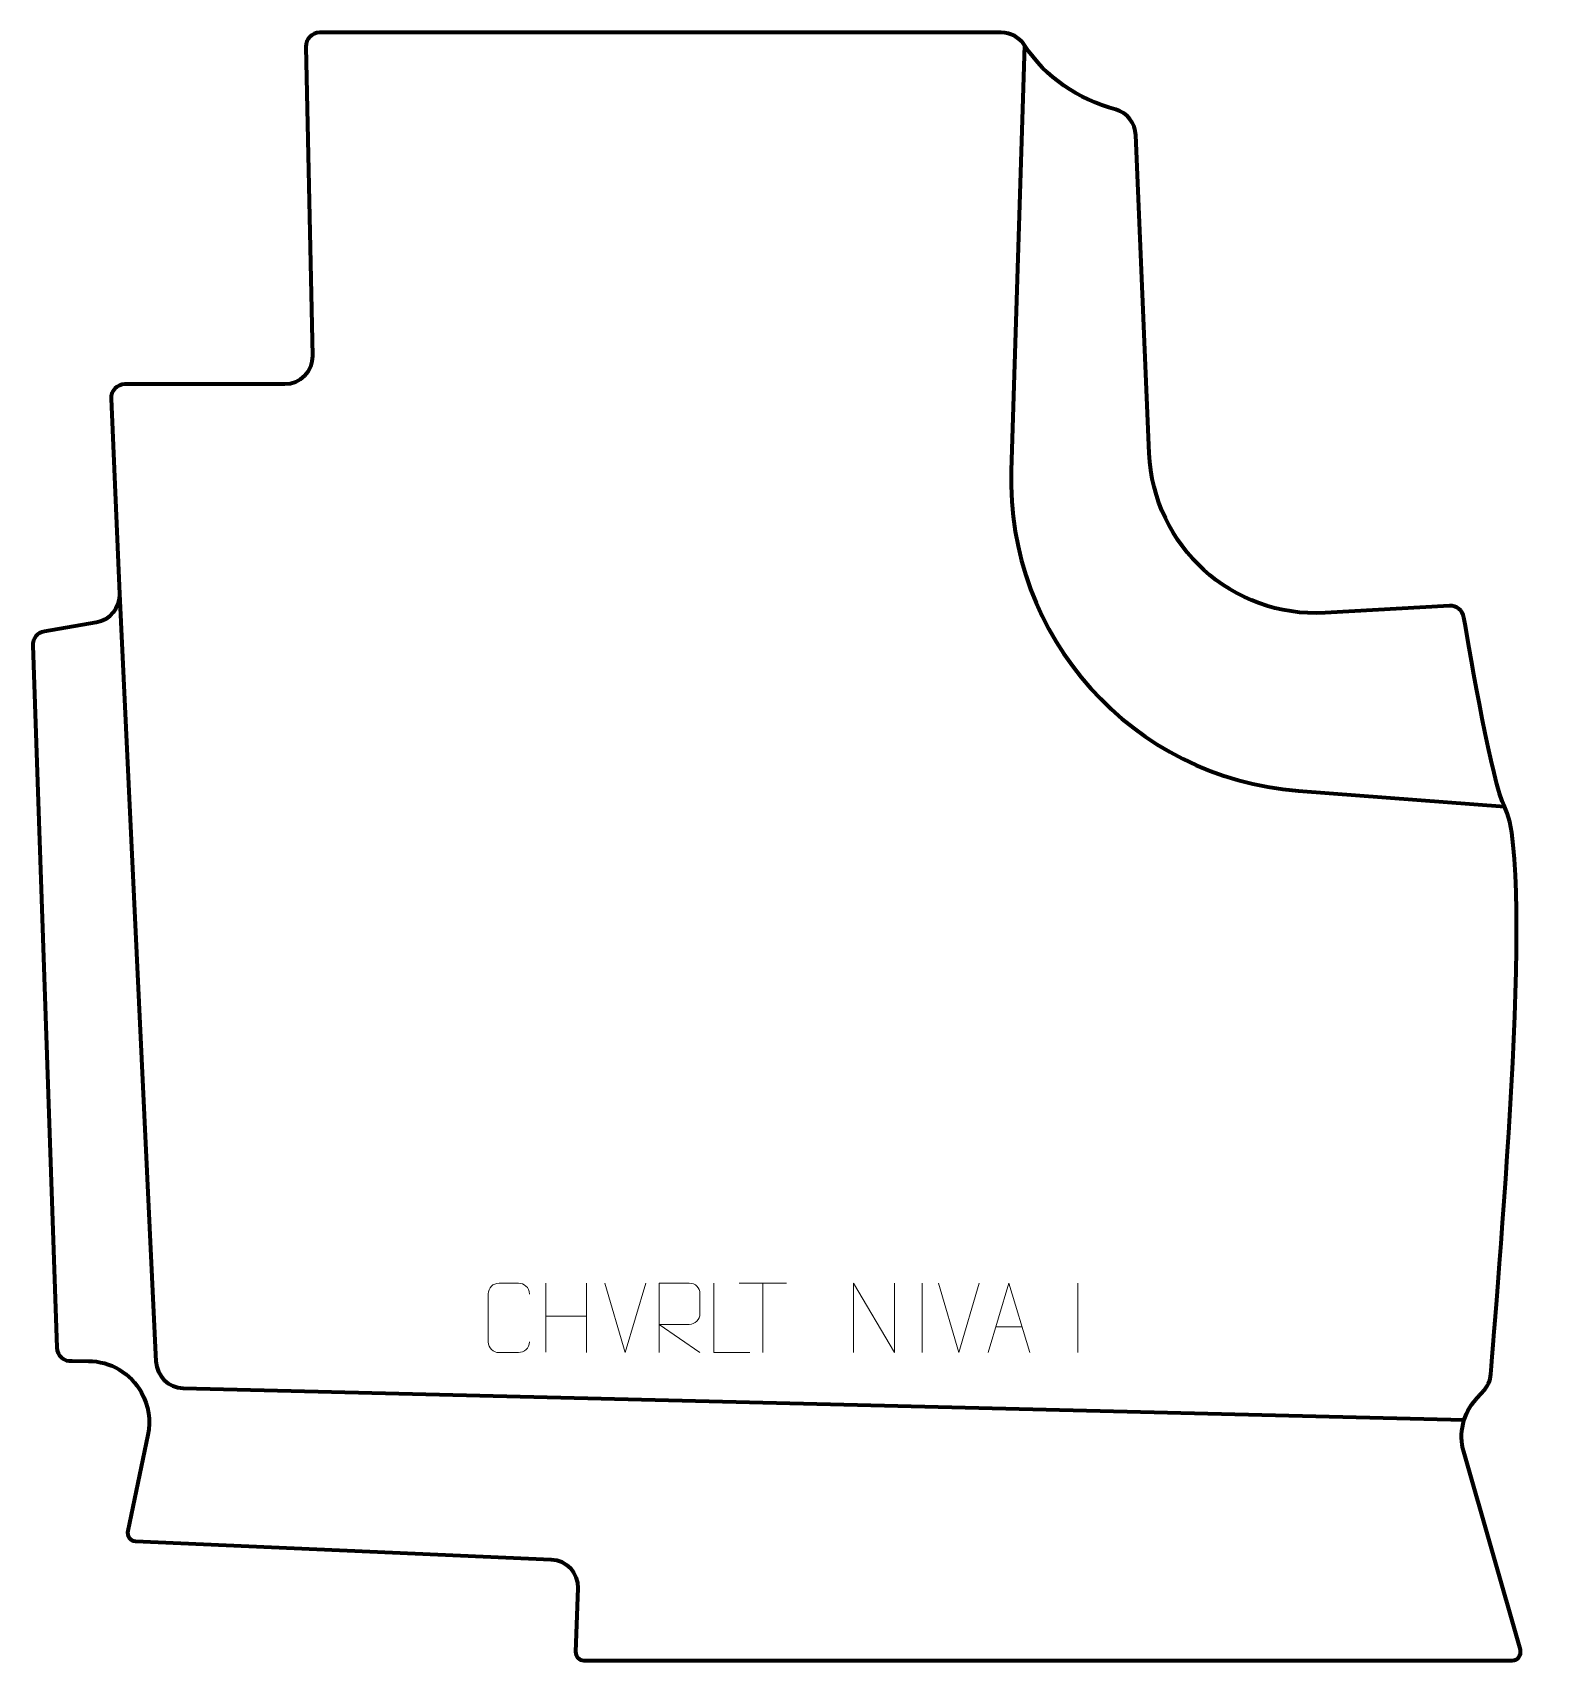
# Model space of a CAD drawing. Header units: millimetres. Extents: x -268 to 273, y -293 to 293.
import ezdxf

# ---------------------------------------------------------------- set-up
doc = ezdxf.new("R2010")
doc.units = ezdxf.units.MM
doc.header["$MEASUREMENT"] = 0
for name, color, linetype in [('layer 1', 7, 'Continuous'), ('layer 2', 7, 'Continuous'), ('layer 3', 7, 'Continuous')]:
    doc.layers.add(name, color=color, linetype=linetype)

msp = doc.modelspace()

# ---------------------------------------------------------------- linework, layer by layer
at = {"layer": 'layer 1', "color": 250, "lineweight": 9}
for points, knots in [([(-89.0154, -178.3355), (-89.1552, -180.6589), (-90.8324, -182.1385), (-92.9801, -182.1493), (-92.9801, -182.1493), (-95.312, -182.1489), (-97.6439, -182.1489), (-99.9754, -182.1493), (-99.9754, -182.1493), (-101.9004, -182.2547), (-103.8725, -180.3702), (-103.8613, -178.3529), (-103.8613, -178.3529), (-103.8609, -172.5828), (-103.8609, -166.8131), (-103.8613, -161.0438), (-103.8613, -161.0438), (-103.8571, -158.9057), (-102.1104, -157.1865), (-99.958, -157.2), (-99.958, -157.2), (-97.6323, -157.2), (-95.3062, -157.2), (-92.9801, -157.2), (-92.9801, -157.2), (-91.0335, -157.1645), (-89.0421, -158.656), (-89.0154, -161.0936)], [0, 0, 0, 0, 0.125, 0.125, 0.125, 0.125, 0.25, 0.25, 0.25, 0.25, 0.375, 0.375, 0.375, 0.375, 0.5, 0.5, 0.5, 0.5, 0.625, 0.625, 0.625, 0.625, 0.75, 0.75, 0.75, 0.75, 1, 1, 1, 1]), ([(-42.3117, -182.1498), (-42.3117, -182.1498), (-42.3117, -157.1963), (-42.3117, -157.1963), (-42.3117, -157.1963), (-38.7169, -157.1963), (-35.1214, -157.1963), (-31.5262, -157.1963), (-31.5262, -157.1963), (-29.2009, -157.234), (-27.6436, -158.724), (-27.6477, -161.0904), (-27.6477, -161.0904), (-27.6481, -163.1259), (-27.6481, -166.1853), (-27.6477, -168.2213), (-27.6477, -168.2213), (-27.6542, -170.0968), (-29.4665, -172.0386), (-31.476, -172.0577), (-31.476, -172.0577), (-31.476, -172.0577), (-42.3117, -172.0577), (-42.3117, -172.0577), (-42.3117, -172.0577), (-42.3117, -172.0577), (-27.657, -182.1498), (-27.657, -182.1498)], [0, 0, 0, 0, 0.125, 0.125, 0.125, 0.125, 0.25, 0.25, 0.25, 0.25, 0.375, 0.375, 0.375, 0.375, 0.5, 0.5, 0.5, 0.5, 0.625, 0.625, 0.625, 0.625, 0.75, 0.75, 0.75, 0.75, 1, 1, 1, 1]), ([(-9.7241, -182.1536), (-9.7241, -182.1536), (-22.6732, -182.1536), (-22.6732, -182.1536), (-22.6732, -182.1536), (-22.6732, -182.1536), (-22.6732, -157.2), (-22.6732, -157.2)], [0, 0, 0, 0, 0.33333333, 0.33333333, 0.33333333, 0.33333333, 1, 1, 1, 1]), ([(27.693, -182.1498), (27.693, -182.1498), (27.693, -157.1963), (27.693, -157.1963), (27.693, -157.1963), (27.693, -157.1963), (42.3478, -182.1498), (42.3478, -182.1498), (42.3478, -182.1498), (42.3478, -182.1498), (42.3478, -157.1963), (42.3478, -157.1963)], [0, 0, 0, 0, 0.25, 0.25, 0.25, 0.25, 0.5, 0.5, 0.5, 0.5, 1, 1, 1, 1]), ([(76.1463, -182.1462), (76.1463, -182.1462), (83.5173, -157.1927), (83.5173, -157.1927), (83.5173, -157.1927), (83.5173, -157.1927), (91.0872, -182.1462), (91.0872, -182.1462)], [0, 0, 0, 0, 0.33333333, 0.33333333, 0.33333333, 0.33333333, 1, 1, 1, 1])]:
    msp.add_open_spline(points, degree=3, knots=knots, dxfattribs=at)
for points in [[(-83.1597, -157.1999), (-83.1597, -157.1999), (-83.1597, -181.9774), (-83.1597, -181.9774)], [(-68.5164, -157.1999), (-68.5164, -157.1999), (-68.5164, -182.1534), (-68.5164, -182.1534)], [(-54.4942, -182.1535), (-54.4942, -182.1535), (-61.816, -157.1999), (-61.816, -157.1999)], [(-47.1723, -157.1999), (-47.1723, -157.1999), (-54.4941, -182.1535), (-54.4941, -182.1535)], [(-13.4732, -157.2198), (-13.4732, -157.2198), (3.514, -157.2198), (3.514, -157.2198)], [(-4.9794, -182.1498), (-4.9794, -182.1498), (-4.9794, -157.1963), (-4.9794, -157.1963)], [(52.3478, -157.186), (52.3478, -157.186), (52.3478, -182.1601), (52.3478, -182.1601)], [(65.5058, -182.1535), (65.5058, -182.1535), (58.184, -157.1999), (58.184, -157.1999)], [(72.8277, -157.1999), (72.8277, -157.1999), (65.5059, -182.1535), (65.5059, -182.1535)], [(108.3478, -157.186), (108.3478, -157.186), (108.3478, -182.1601), (108.3478, -182.1601)], [(-83.1597, -169.0822), (-83.1597, -169.0822), (-68.5164, -169.0818), (-68.5164, -169.0818)], [(78.8689, -172.8968), (78.8689, -172.8968), (88.3646, -172.8968), (88.3646, -172.8968)]]:
    msp.add_open_spline(points, degree=3, dxfattribs=at)
at = {"layer": 'layer 2', "color": 12, "lineweight": 200}
msp.add_open_spline([(-81.186, -256.6136), (-81.186, -256.6136), (-230.8043, -250.0202), (-230.8043, -250.0202), (-230.8043, -250.0202), (-232.6948, -249.9366), (-234.0372, -248.1402), (-233.586, -246.2977), (-233.586, -246.2977), (-233.586, -246.2977), (-226.3738, -211.7734), (-226.3738, -211.7734), (-226.3738, -211.7734), (-225.2897, -206.5834), (-226.1096, -201.1756), (-228.683, -196.543), (-228.683, -196.543), (-232.5417, -189.5964), (-239.8347, -185.2745), (-247.7652, -185.235), (-247.7652, -185.235), (-247.7652, -185.235), (-253.6432, -185.2054), (-253.6432, -185.2054), (-253.6432, -185.2054), (-256.5211, -185.4982), (-259.0456, -183.2884), (-259.1447, -180.39), (-259.1447, -180.39), (-259.1447, -180.39), (-267.7769, 72.3154), (-267.7769, 72.3154), (-267.7769, 72.3154), (-267.8626, 74.8236), (-266.0849, 77.0088), (-263.6169, 77.4288), (-263.6169, 77.4288), (-263.6169, 77.4288), (-244.9352, 80.6095), (-244.9352, 80.6095), (-244.9352, 80.6095), (-239.9715, 81.4544), (-236.4081, 85.8676), (-236.6181, 90.9109), (-236.6181, 90.9109), (-236.6181, 90.9109), (-239.6203, 161.1487), (-239.6203, 161.1487), (-239.6203, 161.1487), (-239.7384, 163.9966), (-237.4676, 166.3702), (-234.6246, 166.3702), (-234.6246, 166.3702), (-234.6246, 166.3702), (-177.143, 166.3702), (-177.143, 166.3702), (-177.143, 166.3702), (-171.5356, 166.3702), (-167.0242, 170.9919), (-167.1456, 176.6127), (-167.1456, 176.6127), (-167.1456, 176.6127), (-169.5032, 287.8788), (-169.5032, 287.8788), (-169.5032, 287.8788), (-169.5639, 290.689), (-167.3082, 293.0001), (-164.5043, 293.0001), (-164.5043, 293.0001), (-164.5043, 293.0001), (80.8116, 293.0001), (80.8116, 293.0001), (80.8116, 293.0001), (84.1733, 293.0001), (87.3094, 291.3046), (89.1588, 288.4898), (89.1588, 288.4898), (97.0351, 276.5042), (108.3212, 269.2101), (122.0562, 265.2858), (122.0562, 265.2858), (126.1732, 264.1093), (129.0483, 260.3808), (129.2303, 256.0924), (129.2303, 256.0924), (129.2303, 256.0924), (134.0842, 141.6048), (134.0842, 141.6048), (134.0842, 141.6048), (135.5055, 108.0881), (163.9969, 82.2136), (197.405, 84.1003), (197.405, 84.1003), (197.405, 84.1003), (242.1665, 86.6282), (242.1665, 86.6282), (242.1665, 86.6282), (244.7114, 86.7722), (246.9565, 84.9748), (247.3788, 82.4549), (247.3788, 82.4549), (249.8003, 67.9927), (257.6422, 22.5909), (261.9785, 14.4157), (261.9785, 14.4157), (273.4589, -7.2315), (258.8053, -164.0419), (257.0541, -189.9111), (257.0541, -189.9111), (256.8964, -192.2348), (255.9382, -194.4305), (254.3412, -196.1214), (254.3412, -196.1214), (253.4755, -197.0376), (252.5262, -198.0529), (251.7479, -198.9098), (251.7479, -198.9098), (247.0729, -204.0557), (245.3831, -211.2598), (247.2969, -217.9506), (247.2969, -217.9506), (247.2969, -217.9506), (267.6621, -289.1634), (267.6621, -289.1634), (267.6621, -289.1634), (268.2117, -291.0853), (266.7724, -293.0002), (264.7785, -293.0002), (264.7785, -293.0002), (264.7785, -293.0002), (-69.3947, -293.0002), (-69.3947, -293.0002), (-69.3947, -293.0002), (-71.0905, -293.0002), (-72.4494, -291.5915), (-72.393, -289.8922), (-72.393, -289.8922), (-72.393, -289.8922), (-71.6307, -266.9634), (-71.6307, -266.9634), (-71.6307, -266.9634), (-71.4479, -261.471), (-75.7098, -256.8549), (-81.186, -256.6136)], degree=3, knots=[0, 0, 0, 0, 0.02702703, 0.02702703, 0.02702703, 0.02702703, 0.05405405, 0.05405405, 0.05405405, 0.05405405, 0.08108108, 0.08108108, 0.08108108, 0.08108108, 0.10810811, 0.10810811, 0.10810811, 0.10810811, 0.13513514, 0.13513514, 0.13513514, 0.13513514, 0.16216216, 0.16216216, 0.16216216, 0.16216216, 0.18918919, 0.18918919, 0.18918919, 0.18918919, 0.21621622, 0.21621622, 0.21621622, 0.21621622, 0.24324324, 0.24324324, 0.24324324, 0.24324324, 0.27027027, 0.27027027, 0.27027027, 0.27027027, 0.2972973, 0.2972973, 0.2972973, 0.2972973, 0.32432432, 0.32432432, 0.32432432, 0.32432432, 0.35135135, 0.35135135, 0.35135135, 0.35135135, 0.37837838, 0.37837838, 0.37837838, 0.37837838, 0.40540541, 0.40540541, 0.40540541, 0.40540541, 0.43243243, 0.43243243, 0.43243243, 0.43243243, 0.45945946, 0.45945946, 0.45945946, 0.45945946, 0.48648649, 0.48648649, 0.48648649, 0.48648649, 0.51351351, 0.51351351, 0.51351351, 0.51351351, 0.54054054, 0.54054054, 0.54054054, 0.54054054, 0.56756757, 0.56756757, 0.56756757, 0.56756757, 0.59459459, 0.59459459, 0.59459459, 0.59459459, 0.62162162, 0.62162162, 0.62162162, 0.62162162, 0.64864865, 0.64864865, 0.64864865, 0.64864865, 0.67567568, 0.67567568, 0.67567568, 0.67567568, 0.7027027, 0.7027027, 0.7027027, 0.7027027, 0.72972973, 0.72972973, 0.72972973, 0.72972973, 0.75675676, 0.75675676, 0.75675676, 0.75675676, 0.78378378, 0.78378378, 0.78378378, 0.78378378, 0.81081081, 0.81081081, 0.81081081, 0.81081081, 0.83783784, 0.83783784, 0.83783784, 0.83783784, 0.86486486, 0.86486486, 0.86486486, 0.86486486, 0.89189189, 0.89189189, 0.89189189, 0.89189189, 0.91891892, 0.91891892, 0.91891892, 0.91891892, 0.94594595, 0.94594595, 0.94594595, 0.94594595, 1, 1, 1, 1], dxfattribs=at)
at = {"layer": 'layer 3', "color": 142, "lineweight": 200}
for points in [[(89.1586, 288.4899), (89.1586, 288.4899), (84.4179, 135.3713), (84.4179, 135.3713), (84.4179, 135.3713), (82.5613, 75.4029), (128.1063, 24.5892), (187.7793, 20.0546), (187.7793, 20.0546), (187.7793, 20.0546), (261.9784, 14.4158), (261.9784, 14.4158)], [(-236.618, 90.9111), (-236.618, 90.9111), (-223.4403, -185.424), (-223.4403, -185.424), (-223.4403, -185.424), (-223.1898, -190.6737), (-218.9385, -194.8386), (-213.698, -194.968), (-213.698, -194.968), (-213.698, -194.968), (247.4604, -206.3705), (247.4604, -206.3705)]]:
    msp.add_open_spline(points, degree=3, knots=[0, 0, 0, 0, 0.25, 0.25, 0.25, 0.25, 0.5, 0.5, 0.5, 0.5, 1, 1, 1, 1], dxfattribs=at)

doc.saveas('drawing.dxf')
